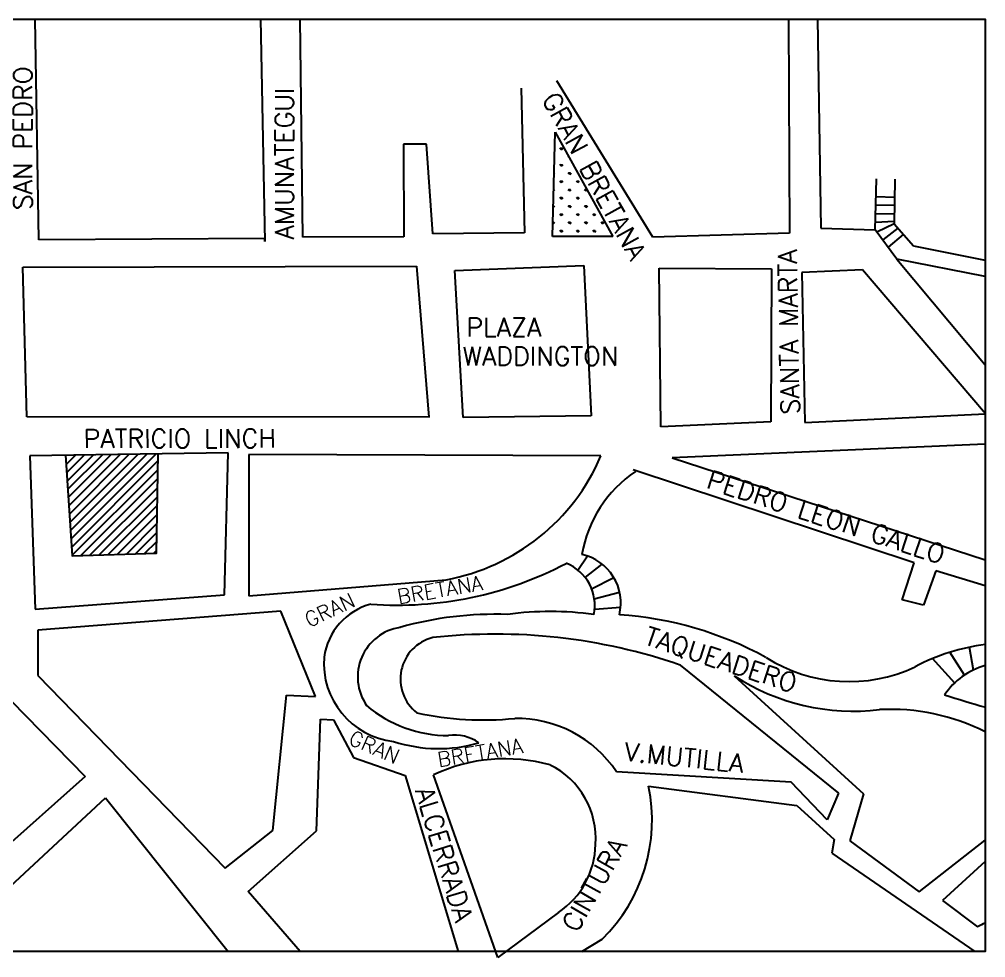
# Model space of a CAD drawing. Extents: x -3099 to -2751, y 5130 to 5248.
# Drawn here: x -3076.08 to -3064.46, y 5139.98 to 5151.27 of the extents above; entities that cross this region are included whole.
import ezdxf

# ---------------------------------------------------------------- set-up
doc = ezdxf.new("R2010")
doc.units = 0
doc.header["$MEASUREMENT"] = 0
doc.layers.get('0').update_dxf_attribs({"linetype": 'CONTINUOUS'})
for name, color, linetype in [('CALLE', 1, 'CONTINUOUS'), ('MAPA', 3, 'CONTINUOUS'), ('ROTULO', 7, 'CONTINUOUS'), ('VERDE', 8, 'CONTINUOUS')]:
    doc.layers.add(name, color=color, linetype=linetype)
doc.styles.add('ROMANS', font='romans.shx', dxfattribs={"oblique": 10, "height": 1.3})

# ---------------------------------------------------------------- blocks, each defined once
blk = doc.blocks.new('*X0')
at = {"color": 0}
for p, q in [((570.635, 13.435), (570.503, 13.568)), ((570.635, 13.435), (570.635, 13.623)), ((570.635, 13.435), (570.768, 13.568)), ((570.025, 12.825), (570.061, 12.861)), ((571.278, 12.792), (571.21, 12.861)), ((570.635, 12.021), (570.503, 12.153)), ((570.635, 12.021), (570.635, 12.208)), ((570.635, 12.021), (570.768, 12.153)), ((569.987, 11.372), (570.061, 11.446)), ((570.635, 10.607), (570.635, 10.794)), ((571.342, 11.314), (571.21, 11.446)), ((571.342, 11.314), (571.342, 11.501)), ((571.342, 11.314), (571.475, 11.446)), ((572.049, 10.607), (572.049, 10.794)), ((569.948, 9.92), (570.061, 10.032)), ((570.635, 10.607), (570.503, 10.739)), ((570.635, 10.607), (570.768, 10.739)), ((571.342, 9.899), (571.21, 10.032)), ((571.342, 9.899), (571.342, 10.087)), ((571.342, 9.899), (571.475, 10.032)), ((572.049, 10.607), (571.917, 10.739)), ((572.049, 10.607), (572.182, 10.739)), ((572.756, 9.899), (572.624, 10.032)), ((572.756, 9.899), (572.756, 10.087)), ((572.756, 9.899), (572.835, 9.978)), ((570.635, 9.192), (570.503, 9.325)), ((570.635, 9.192), (570.635, 9.38)), ((570.635, 9.192), (570.768, 9.325)), ((572.049, 9.192), (571.917, 9.325)), ((572.049, 9.192), (572.049, 9.38)), ((572.049, 9.192), (572.182, 9.325)), ((569.928, 8.485), (569.911, 8.502)), ((569.928, 8.485), (569.928, 8.673)), ((569.928, 8.485), (570.061, 8.618)), ((571.342, 8.485), (571.21, 8.618)), ((571.342, 8.485), (571.342, 8.673)), ((571.342, 8.485), (571.475, 8.618)), ((572.756, 8.485), (572.624, 8.618)), ((572.756, 8.485), (572.756, 8.673)), ((572.756, 8.485), (572.889, 8.618)), ((570.635, 7.778), (570.503, 7.911)), ((570.635, 7.778), (570.635, 7.966)), ((570.635, 7.778), (570.768, 7.911)), ((572.049, 7.778), (571.917, 7.911)), ((572.049, 7.778), (572.049, 7.966)), ((572.049, 7.778), (572.182, 7.911)), ((573.464, 7.778), (573.331, 7.911)), ((573.464, 7.778), (573.464, 7.966)), ((573.464, 7.778), (573.596, 7.911)), ((569.928, 7.071), (569.875, 7.124)), ((569.928, 7.071), (569.928, 7.259)), ((569.928, 7.071), (570.061, 7.204)), ((571.342, 7.071), (571.21, 7.204)), ((571.342, 7.071), (571.342, 7.259)), ((571.342, 7.071), (571.475, 7.204)), ((572.756, 7.071), (572.624, 7.204)), ((572.756, 7.071), (572.756, 7.259)), ((572.756, 7.071), (572.889, 7.204)), ((574.171, 7.071), (574.038, 7.204)), ((574.171, 7.071), (574.171, 7.259)), ((574.171, 7.071), (574.303, 7.204)), ((570.635, 6.364), (570.503, 6.497)), ((570.635, 6.364), (570.635, 6.551)), ((570.635, 6.364), (570.768, 6.497)), ((572.049, 6.364), (571.917, 6.497)), ((572.049, 6.364), (572.049, 6.551)), ((572.049, 6.364), (572.182, 6.497)), ((573.464, 6.364), (573.331, 6.497)), ((573.464, 6.364), (573.464, 6.551)), ((573.464, 6.364), (573.596, 6.497)), ((574.778, 6.464), (574.745, 6.497))]:
    blk.add_line(p, q, dxfattribs=at)
blk = doc.blocks.new('*X5')
at = {"color": 0}
for p, q in [((570.635, 13.435), (570.503, 13.568)), ((570.635, 13.435), (570.635, 13.623)), ((570.635, 13.435), (570.768, 13.568)), ((570.025, 12.825), (570.061, 12.861)), ((571.278, 12.792), (571.21, 12.861)), ((570.635, 12.021), (570.503, 12.153)), ((570.635, 12.021), (570.635, 12.208)), ((570.635, 12.021), (570.768, 12.153)), ((569.987, 11.372), (570.061, 11.446)), ((570.635, 10.607), (570.635, 10.794)), ((571.342, 11.314), (571.21, 11.446)), ((571.342, 11.314), (571.342, 11.501)), ((571.342, 11.314), (571.475, 11.446)), ((572.049, 10.607), (572.049, 10.794)), ((569.948, 9.92), (570.061, 10.032)), ((570.635, 10.607), (570.503, 10.739)), ((570.635, 10.607), (570.768, 10.739)), ((571.342, 9.899), (571.21, 10.032)), ((571.342, 9.899), (571.342, 10.087)), ((571.342, 9.899), (571.475, 10.032)), ((572.049, 10.607), (571.917, 10.739)), ((572.049, 10.607), (572.182, 10.739)), ((572.756, 9.899), (572.624, 10.032)), ((572.756, 9.899), (572.756, 10.087)), ((572.756, 9.899), (572.835, 9.978)), ((570.635, 9.192), (570.503, 9.325)), ((570.635, 9.192), (570.635, 9.38)), ((570.635, 9.192), (570.768, 9.325)), ((572.049, 9.192), (571.917, 9.325)), ((572.049, 9.192), (572.049, 9.38)), ((572.049, 9.192), (572.182, 9.325)), ((569.928, 8.485), (569.911, 8.502)), ((569.928, 8.485), (569.928, 8.673)), ((569.928, 8.485), (570.061, 8.618)), ((571.342, 8.485), (571.21, 8.618)), ((571.342, 8.485), (571.342, 8.673)), ((571.342, 8.485), (571.475, 8.618)), ((572.756, 8.485), (572.624, 8.618)), ((572.756, 8.485), (572.756, 8.673)), ((572.756, 8.485), (572.889, 8.618)), ((570.635, 7.778), (570.503, 7.911)), ((570.635, 7.778), (570.635, 7.966)), ((570.635, 7.778), (570.768, 7.911)), ((572.049, 7.778), (571.917, 7.911)), ((572.049, 7.778), (572.049, 7.966)), ((572.049, 7.778), (572.182, 7.911)), ((573.464, 7.778), (573.331, 7.911)), ((573.464, 7.778), (573.464, 7.966)), ((573.464, 7.778), (573.596, 7.911)), ((569.928, 7.071), (569.875, 7.124)), ((569.928, 7.071), (569.928, 7.259)), ((569.928, 7.071), (570.061, 7.204)), ((571.342, 7.071), (571.21, 7.204)), ((571.342, 7.071), (571.342, 7.259)), ((571.342, 7.071), (571.475, 7.204)), ((572.756, 7.071), (572.624, 7.204)), ((572.756, 7.071), (572.756, 7.259)), ((572.756, 7.071), (572.889, 7.204)), ((574.171, 7.071), (574.038, 7.204)), ((574.171, 7.071), (574.171, 7.259)), ((574.171, 7.071), (574.303, 7.204)), ((570.635, 6.364), (570.503, 6.497)), ((570.635, 6.364), (570.635, 6.551)), ((570.635, 6.364), (570.768, 6.497)), ((572.049, 6.364), (571.917, 6.497)), ((572.049, 6.364), (572.049, 6.551)), ((572.049, 6.364), (572.182, 6.497)), ((573.464, 6.364), (573.331, 6.497)), ((573.464, 6.364), (573.464, 6.551)), ((573.464, 6.364), (573.596, 6.497)), ((574.778, 6.464), (574.745, 6.497))]:
    blk.add_line(p, q, dxfattribs=at)

msp = doc.modelspace()

# ---------------------------------------------------------------- hatches: boundary and pattern name
at = {"layer": 'MAPA'}
h = msp.add_hatch(dxfattribs=at)
h.set_pattern_fill('ANSI31', color=256, scale=0.6, style=0)
h.set_pattern_definition([(45, (-3132.63336, 5123.05608), (-0.05303301, 0.05303301), [])])
h.paths.add_polyline_path([(-3074.41, 5146.043), (-3075.523, 5146.026), (-3075.441, 5144.816), (-3074.428, 5144.849)])

# ---------------------------------------------------------------- linework, layer by layer
for p, q in [((-3075.843, 5148.617), (-3075.888, 5151.27)), ((-3075.843, 5148.617), (-3075.888, 5151.27)), ((-3073.178, 5151.27), (-3073.127, 5148.598)), ((-3073.178, 5151.27), (-3073.127, 5148.598)), ((-3072.67, 5148.65), (-3072.701, 5151.27)), ((-3072.67, 5148.65), (-3072.701, 5151.27)), ((-3066.827, 5151.27), (-3066.816, 5148.699)), ((-3066.827, 5151.27), (-3066.816, 5148.699)), ((-3066.48, 5151.27), (-3066.438, 5148.757)), ((-3066.48, 5151.27), (-3066.438, 5148.757)), ((-3068.46, 5148.65), (-3069.613, 5150.528)), ((-3068.46, 5148.65), (-3069.613, 5150.528)), ((-3070.041, 5150.441), (-3070.004, 5148.702)), ((-3070.041, 5150.441), (-3070.004, 5148.702)), ((-3069.667, 5148.657), (-3069.634, 5149.914)), ((-3069.667, 5148.657), (-3069.634, 5149.914)), ((-3069.634, 5149.914), (-3068.939, 5148.657)), ((-3069.634, 5149.914), (-3068.939, 5148.657)), ((-3071.179, 5149.767), (-3071.458, 5149.766)), ((-3071.179, 5149.767), (-3071.458, 5149.766)), ((-3071.458, 5149.766), (-3071.455, 5148.654)), ((-3071.458, 5149.766), (-3071.455, 5148.654)), ((-3071.105, 5148.691), (-3071.179, 5149.767)), ((-3071.105, 5148.691), (-3071.179, 5149.767)), ((-3065.783, 5148.739), (-3065.768, 5149.352)), ((-3065.783, 5148.739), (-3065.768, 5149.352)), ((-3065.549, 5149.347), (-3065.557, 5148.81)), ((-3065.549, 5149.347), (-3065.557, 5148.81)), ((-3066.438, 5148.757), (-3065.783, 5148.739)), ((-3066.438, 5148.757), (-3065.783, 5148.739)), ((-3065.523, 5148.386), (-3065.783, 5148.739)), ((-3065.523, 5148.386), (-3065.783, 5148.739)), ((-3065.557, 5148.81), (-3065.324, 5148.544)), ((-3065.557, 5148.81), (-3065.324, 5148.544)), ((-3073.127, 5148.634), (-3075.843, 5148.617)), ((-3073.127, 5148.634), (-3075.843, 5148.617)), ((-3073.127, 5148.598), (-3073.127, 5148.634)), ((-3073.127, 5148.598), (-3073.127, 5148.634)), ((-3071.455, 5148.654), (-3072.67, 5148.65)), ((-3071.455, 5148.654), (-3072.67, 5148.65)), ((-3070.004, 5148.702), (-3071.105, 5148.691)), ((-3070.004, 5148.702), (-3071.105, 5148.691)), ((-3068.939, 5148.657), (-3069.667, 5148.657)), ((-3068.939, 5148.657), (-3069.667, 5148.657)), ((-3066.816, 5148.699), (-3068.46, 5148.65)), ((-3066.816, 5148.699), (-3068.46, 5148.65)), ((-3065.324, 5148.544), (-3064.46, 5148.374)), ((-3065.324, 5148.544), (-3064.46, 5148.374)), ((-3064.46, 5148.176), (-3065.523, 5148.386)), ((-3064.46, 5148.176), (-3065.523, 5148.386)), ((-3065.523, 5148.386), (-3064.46, 5147.112)), ((-3065.523, 5148.386), (-3064.46, 5147.112)), ((-3076.034, 5148.288), (-3071.301, 5148.299)), ((-3076.034, 5148.288), (-3071.301, 5148.299)), ((-3075.986, 5146.488), (-3076.034, 5148.288)), ((-3075.986, 5146.488), (-3076.034, 5148.288)), ((-3071.301, 5148.299), (-3071.154, 5146.484)), ((-3071.301, 5148.299), (-3071.154, 5146.484)), ((-3070.838, 5148.247), (-3069.287, 5148.308)), ((-3070.838, 5148.247), (-3069.287, 5148.308)), ((-3070.739, 5146.481), (-3070.838, 5148.247)), ((-3070.739, 5146.481), (-3070.838, 5148.247)), ((-3069.287, 5148.308), (-3069.202, 5146.499)), ((-3069.287, 5148.308), (-3069.202, 5146.499)), ((-3068.361, 5146.368), (-3068.383, 5148.278)), ((-3068.361, 5146.368), (-3068.383, 5148.278)), ((-3068.383, 5148.278), (-3067.031, 5148.267)), ((-3068.383, 5148.278), (-3067.031, 5148.267)), ((-3067.031, 5148.267), (-3067.038, 5146.429)), ((-3067.031, 5148.267), (-3067.038, 5146.429)), ((-3065.935, 5148.258), (-3066.667, 5148.223)), ((-3065.935, 5148.258), (-3066.667, 5148.223)), ((-3064.456, 5146.524), (-3065.935, 5148.258)), ((-3064.456, 5146.524), (-3065.935, 5148.258)), ((-3066.667, 5148.223), (-3066.632, 5146.421)), ((-3066.667, 5148.223), (-3066.632, 5146.421)), ((-3069.202, 5146.499), (-3070.739, 5146.481)), ((-3069.202, 5146.499), (-3070.739, 5146.481)), ((-3066.632, 5146.421), (-3064.456, 5146.524)), ((-3066.632, 5146.421), (-3064.456, 5146.524)), ((-3071.143, 5146.484), (-3075.986, 5146.488)), ((-3067.038, 5146.429), (-3068.361, 5146.368)), ((-3067.038, 5146.429), (-3068.361, 5146.368)), ((-3064.46, 5146.158), (-3068.228, 5145.994)), ((-3064.46, 5146.158), (-3068.228, 5145.994)), ((-3073.567, 5146.056), (-3075.95, 5146.019)), ((-3073.567, 5146.056), (-3075.95, 5146.019)), ((-3073.611, 5144.348), (-3073.567, 5146.056)), ((-3073.611, 5144.348), (-3073.567, 5146.056)), ((-3073.317, 5146.034), (-3073.319, 5144.333)), ((-3073.317, 5146.034), (-3073.319, 5144.333)), ((-3069.083, 5146.017), (-3073.317, 5146.034)), ((-3069.083, 5146.017), (-3073.317, 5146.034)), ((-3075.95, 5146.019), (-3075.886, 5144.173)), ((-3075.95, 5146.019), (-3075.886, 5144.173)), ((-3068.228, 5145.994), (-3064.46, 5144.769)), ((-3068.228, 5145.994), (-3064.46, 5144.769)), ((-3065.317, 5144.731), (-3068.696, 5145.851)), ((-3065.317, 5144.731), (-3068.696, 5145.851)), ((-3065.461, 5144.286), (-3065.317, 5144.731)), ((-3065.461, 5144.286), (-3065.317, 5144.731)), ((-3065.053, 5144.637), (-3065.204, 5144.221)), ((-3065.053, 5144.637), (-3065.204, 5144.221)), ((-3064.46, 5144.454), (-3065.053, 5144.637)), ((-3064.46, 5144.454), (-3065.053, 5144.637)), ((-3073.319, 5144.333), (-3070.944, 5144.528)), ((-3073.319, 5144.333), (-3070.944, 5144.528)), ((-3075.886, 5144.173), (-3073.611, 5144.348)), ((-3075.886, 5144.173), (-3073.611, 5144.348)), ((-3077.288, 5144.205), (-3075.286, 5142.162)), ((-3077.288, 5144.205), (-3075.286, 5142.162)), ((-3065.204, 5144.221), (-3065.461, 5144.286)), ((-3065.204, 5144.221), (-3065.461, 5144.286)), ((-3072.932, 5144.152), (-3075.855, 5143.922)), ((-3072.932, 5144.152), (-3075.855, 5143.922)), ((-3072.515, 5143.125), (-3072.932, 5144.152)), ((-3072.515, 5143.125), (-3072.932, 5144.152)), ((-3075.855, 5143.922), (-3075.855, 5143.376)), ((-3075.855, 5143.922), (-3075.855, 5143.376)), ((-3068.128, 5143.502), (-3066.224, 5141.961)), ((-3068.128, 5143.502), (-3066.224, 5141.961)), ((-3075.855, 5143.376), (-3073.601, 5141.059)), ((-3075.855, 5143.376), (-3073.601, 5141.059)), ((-3067.479, 5143.371), (-3065.925, 5141.953)), ((-3067.479, 5143.371), (-3065.925, 5141.953)), ((-3073.03, 5141.51), (-3072.864, 5143.14)), ((-3073.03, 5141.51), (-3072.864, 5143.14)), ((-3072.864, 5143.14), (-3072.515, 5143.125)), ((-3072.864, 5143.14), (-3072.515, 5143.125)), ((-3072.503, 5141.509), (-3072.455, 5142.852)), ((-3072.503, 5141.509), (-3072.455, 5142.852)), ((-3072.455, 5142.852), (-3072.298, 5142.844)), ((-3072.455, 5142.852), (-3072.298, 5142.844)), ((-3072.298, 5142.844), (-3072.058, 5142.391)), ((-3072.298, 5142.844), (-3072.058, 5142.391)), ((-3072.058, 5142.391), (-3071.436, 5142.174)), ((-3072.058, 5142.391), (-3071.436, 5142.174)), ((-3066.795, 5142.092), (-3068.896, 5142.219)), ((-3066.795, 5142.092), (-3068.896, 5142.219)), ((-3075.286, 5142.162), (-3077.35, 5140.325)), ((-3075.286, 5142.162), (-3077.35, 5140.325)), ((-3071.436, 5142.174), (-3070.8, 5140.058)), ((-3071.436, 5142.174), (-3070.8, 5140.058)), ((-3070.322, 5139.982), (-3071.095, 5142.181)), ((-3070.322, 5139.982), (-3071.095, 5142.181)), ((-3066.363, 5141.638), (-3066.795, 5142.092)), ((-3066.363, 5141.638), (-3066.795, 5142.092)), ((-3068.509, 5142.045), (-3066.726, 5141.814)), ((-3068.509, 5142.045), (-3066.726, 5141.814)), ((-3077.031, 5140.058), (-3075.041, 5141.903)), ((-3077.031, 5140.058), (-3075.041, 5141.903)), ((-3075.041, 5141.903), (-3073.565, 5140.058)), ((-3075.041, 5141.903), (-3073.565, 5140.058)), ((-3066.224, 5141.961), (-3066.363, 5141.638)), ((-3066.224, 5141.961), (-3066.363, 5141.638)), ((-3065.925, 5141.953), (-3066.089, 5141.387)), ((-3065.925, 5141.953), (-3066.089, 5141.387)), ((-3066.726, 5141.814), (-3066.277, 5141.404)), ((-3066.726, 5141.814), (-3066.277, 5141.404)), ((-3073.601, 5141.059), (-3073.03, 5141.51)), ((-3073.601, 5141.059), (-3073.03, 5141.51)), ((-3073.327, 5140.779), (-3072.503, 5141.509)), ((-3073.327, 5140.779), (-3072.503, 5141.509)), ((-3066.277, 5141.404), (-3066.304, 5141.239)), ((-3066.277, 5141.404), (-3066.304, 5141.239)), ((-3066.089, 5141.387), (-3065.257, 5140.774)), ((-3066.089, 5141.387), (-3065.257, 5140.774)), ((-3065.257, 5140.774), (-3064.46, 5141.394)), ((-3065.257, 5140.774), (-3064.46, 5141.394)), ((-3066.304, 5141.239), (-3064.587, 5140.058)), ((-3066.304, 5141.239), (-3064.587, 5140.058)), ((-3064.46, 5141.14), (-3064.974, 5140.67)), ((-3064.46, 5141.14), (-3064.974, 5140.67)), ((-3072.701, 5140.058), (-3073.327, 5140.779)), ((-3072.701, 5140.058), (-3073.327, 5140.779)), ((-3064.974, 5140.67), (-3064.555, 5140.353)), ((-3064.974, 5140.67), (-3064.555, 5140.353)), ((-3069.595, 5140.526), (-3070.322, 5139.982)), ((-3069.595, 5140.526), (-3070.322, 5139.982)), ((-3069.312, 5140.058), (-3069.068, 5140.203)), ((-3069.312, 5140.058), (-3069.068, 5140.203))]:
    msp.add_line(p, q, dxfattribs=at)
at = {"layer": 'MAPA', "color": 2}
for p, q in [((-3065.552, 5149.127), (-3065.773, 5149.133)), ((-3065.552, 5149.127), (-3065.773, 5149.133)), ((-3065.554, 5149.035), (-3065.776, 5149.029)), ((-3065.554, 5149.035), (-3065.776, 5149.029)), ((-3065.557, 5148.838), (-3065.781, 5148.827)), ((-3065.557, 5148.838), (-3065.781, 5148.827)), ((-3065.555, 5148.931), (-3065.779, 5148.925)), ((-3065.555, 5148.931), (-3065.779, 5148.925)), ((-3065.557, 5148.81), (-3065.763, 5148.71)), ((-3065.557, 5148.81), (-3065.763, 5148.71)), ((-3065.51, 5148.756), (-3065.694, 5148.617)), ((-3065.51, 5148.756), (-3065.694, 5148.617)), ((-3065.446, 5148.683), (-3065.629, 5148.529)), ((-3065.446, 5148.683), (-3065.629, 5148.529)), ((-3069.36, 5144.643), (-3069.244, 5144.814)), ((-3069.36, 5144.643), (-3069.244, 5144.814)), ((-3069.272, 5144.554), (-3069.068, 5144.716)), ((-3069.272, 5144.554), (-3069.068, 5144.716)), ((-3069.195, 5144.419), (-3068.929, 5144.557)), ((-3069.195, 5144.419), (-3068.929, 5144.557)), ((-3069.163, 5144.3), (-3068.858, 5144.379)), ((-3069.163, 5144.3), (-3068.858, 5144.379)), ((-3069.158, 5144.174), (-3068.846, 5144.197)), ((-3069.158, 5144.174), (-3068.846, 5144.197)), ((-3064.602, 5143.442), (-3064.651, 5143.717)), ((-3064.602, 5143.442), (-3064.651, 5143.717)), ((-3064.71, 5143.381), (-3064.888, 5143.655)), ((-3064.71, 5143.381), (-3064.888, 5143.655)), ((-3064.828, 5143.286), (-3065.096, 5143.579)), ((-3064.828, 5143.286), (-3065.096, 5143.579))]:
    msp.add_line(p, q, dxfattribs=at)
at = {"layer": 'MAPA'}
msp.add_lwpolyline([(-3075.523, 5146.026), (-3075.441, 5144.816), (-3074.428, 5144.849), (-3074.41, 5146.043)], dxfattribs=at)
for centre, radius, start, end in [((-3071.405, 5147.013), 2.527, 280.5168, 336.8044), ((-3071.405, 5147.013), 2.527, 280.5168, 336.8044), ((-3067.827, 5144.581), 1.505, 123.9604, 170.3695), ((-3067.827, 5144.581), 1.505, 123.9604, 170.3695), ((-3069.443, 5144.249), 0.599, 346.2564, 77.2799), ((-3069.443, 5144.249), 0.599, 346.2564, 77.2799), ((-3071.527, 5148.56), 4.337, 265.7111, 297.8469), ((-3071.527, 5148.56), 4.337, 265.7111, 297.8469), ((-3069.705, 5144.216), 0.549, 348.5895, 68.2535), ((-3069.705, 5144.216), 0.549, 348.5895, 68.2535), ((-3071.64, 5143.483), 0.782, 105.7199, 171.5156), ((-3071.64, 5143.483), 0.782, 105.7199, 171.5156), ((-3070.352, 5139.85), 4.263, 88.044, 105.622), ((-3070.352, 5139.85), 4.263, 88.044, 105.622), ((-3069.695, 5140.426), 3.72, 81.8395, 97.897), ((-3069.695, 5140.426), 3.72, 81.8395, 97.897), ((-3069.153, 5139.822), 4.295, 61.4092, 86.1069), ((-3069.153, 5139.822), 4.295, 61.4092, 86.1069), ((-3071.405, 5143.359), 0.603, 98.9757, 214.722), ((-3071.405, 5143.359), 0.603, 98.9757, 214.722), ((-3070.982, 5143.334), 0.513, 104.0538, 232.3708), ((-3070.982, 5143.334), 0.513, 104.0538, 232.3708), ((-3070.351, 5137.048), 6.826, 70.999, 96.3589), ((-3070.351, 5137.048), 6.826, 70.999, 96.3589), ((-3064.147, 5141.302), 2.467, 97.2909, 117.9305), ((-3064.147, 5141.302), 2.467, 97.2909, 117.9305), ((-3071.468, 5143.526), 0.948, 175.6061, 263.4778), ((-3071.468, 5143.526), 0.948, 175.6061, 263.4778), ((-3066.098, 5145.169), 1.866, 237.6337, 295.2354), ((-3066.098, 5145.169), 1.866, 237.6337, 295.2354), ((-3064.217, 5142.642), 0.888, 105.9166, 145.6784), ((-3064.217, 5142.642), 0.888, 105.9166, 145.6784), ((-3066.043, 5145.589), 2.642, 237.0653, 276.7811), ((-3066.043, 5145.589), 2.642, 237.0653, 276.7811), ((-3058.22, 5164.434), 22.329, 252.46, 253.7733), ((-3058.22, 5164.434), 22.329, 252.46, 253.7733), ((-3070.913, 5144.186), 1.532, 229.8289, 269.9375), ((-3070.913, 5144.186), 1.532, 229.8289, 269.9375), ((-3070.501, 5146.505), 3.664, 257.478, 275.9638), ((-3070.501, 5146.505), 3.664, 257.478, 275.9638), ((-3065.596, 5140.46), 2.509, 63.0832, 93.0745), ((-3065.596, 5140.46), 2.509, 63.0832, 93.0745), ((-3070.102, 5141.406), 1.455, 33.9664, 90.7078), ((-3070.102, 5141.406), 1.455, 33.9664, 90.7078), ((-3071.037, 5144.201), 1.705, 251.5675, 286.5637), ((-3071.037, 5144.201), 1.705, 251.5675, 286.5637), ((-3070.848, 5142.129), 0.53, 55.8752, 97.2389), ((-3070.848, 5142.129), 0.53, 55.8752, 97.2389), ((-3070.235, 5140.364), 2.01, 74.3812, 115.3186), ((-3070.235, 5140.364), 2.01, 74.3812, 115.3186), ((-3070.127, 5141.419), 0.981, 355.5537, 63.8022), ((-3070.127, 5141.419), 0.981, 355.5537, 63.8022), ((-3070.489, 5141.64), 2.021, 314.6631, 11.5355), ((-3070.489, 5141.64), 2.021, 314.6631, 11.5355), ((-3070.144, 5141.356), 0.995, 303.484, 359.294), ((-3070.144, 5141.356), 0.995, 303.484, 359.294), ((-3063.325, 5137.869), 2.772, 114.1736, 116.3355), ((-3063.325, 5137.869), 2.772, 114.1736, 116.3355)]:
    msp.add_arc(centre, radius, start, end, dxfattribs=at)
at = {"layer": 'ROTULO', "color": 6}
msp.add_lwpolyline([(-3084.528, 5151.27), (-3064.46, 5151.27), (-3064.46, 5140.058), (-3084.528, 5140.058)], close=True, dxfattribs=at)
msp.add_lwpolyline([(-3084.528, 5151.27), (-3064.46, 5151.27), (-3064.46, 5140.058), (-3084.528, 5140.058)], close=True, dxfattribs=at)

# ---------------------------------------------------------------- block references
at = {"layer": 'VERDE', "xscale": 0.14, "yscale": 0.14, "zscale": 0.14}
for name in ['*X0', '*X5']:
    msp.add_blockref(name, (-3149.446, 5147.82), dxfattribs=at)

# ---------------------------------------------------------------- texts
at = {"layer": 'CALLE', "color": 2, "style": 'ROMANS'}
for s, height, rotation, p in [('SAN PEDRO', 0.224, 89.9476, (-3075.925, 5148.974)), ('AMUNATEGUI', 0.224, 90, (-3072.778, 5148.624)), ('GRAN BRETANA', 0.224, 298.7062, (-3069.8, 5150.311)), ('SANTA MARTA', 0.224, 90.9811, (-3066.694, 5146.518)), ('PATRICIO LINCH', 0.224, 0.1127, (-3075.306, 5146.113)), ('PEDRO LEON GALLO', 0.224, 341.9889, (-3067.83, 5145.639)), ('BRETANA', 0.1792, 9.6256, (-3071.516, 5144.233)), ('GRAN ', 0.1792, 25.2452, (-3072.593, 5143.95)), ('TAQUEADERO', 0.224, 341.9054, (-3068.578, 5143.757)), ('GRAN ', 0.1792, 336.1907, (-3072.134, 5142.559)), ('BRETANA', 0.1792, 9.6256, (-3071.033, 5142.274)), ('V.MUTILLA', 0.224, 354.1796, (-3068.81, 5142.353)), ('ALCERRADA', 0.224, 286.8694, (-3071.319, 5141.99)), ('CINTURA', 0.224, 60.2488, (-3069.371, 5140.273))]:
    msp.add_text(s, height=height, rotation=rotation, dxfattribs=at).set_placement(p)
at = {"layer": 'CALLE', "style": 'ROMANS'}
for s, height, rotation, p in [('AMUNATEGUI', 0.224, 90, (-3072.778, 5148.624)), ('GRAN BRETANA', 0.224, 298.7062, (-3069.8, 5150.311)), ('SANTA MARTA', 0.224, 90.9811, (-3066.694, 5146.518)), ('BRETANA', 0.1792, 9.6256, (-3071.516, 5144.233)), ('GRAN ', 0.1792, 25.2452, (-3072.593, 5143.95)), ('TAQUEADERO', 0.224, 341.9054, (-3068.578, 5143.757)), ('GRAN ', 0.1792, 336.1907, (-3072.134, 5142.559)), ('BRETANA', 0.1792, 9.6256, (-3071.033, 5142.274)), ('V.MUTILLA', 0.224, 354.1796, (-3068.81, 5142.353)), ('ALCERRADA', 0.224, 286.8694, (-3071.319, 5141.99))]:
    msp.add_text(s, height=height, rotation=rotation, dxfattribs=at).set_placement(p)
at = {"layer": 'CALLE', "color": 2, "style": 'ROMANS'}
for s, p in [('PLAZA ', (-3070.702, 5147.453)), ('PLAZA ', (-3070.702, 5147.453)), ('WADDINGTON', (-3070.745, 5147.105)), ('WADDINGTON', (-3070.745, 5147.105))]:
    msp.add_text(s, height=0.224, dxfattribs=at).set_placement(p)

doc.saveas('drawing.dxf')
